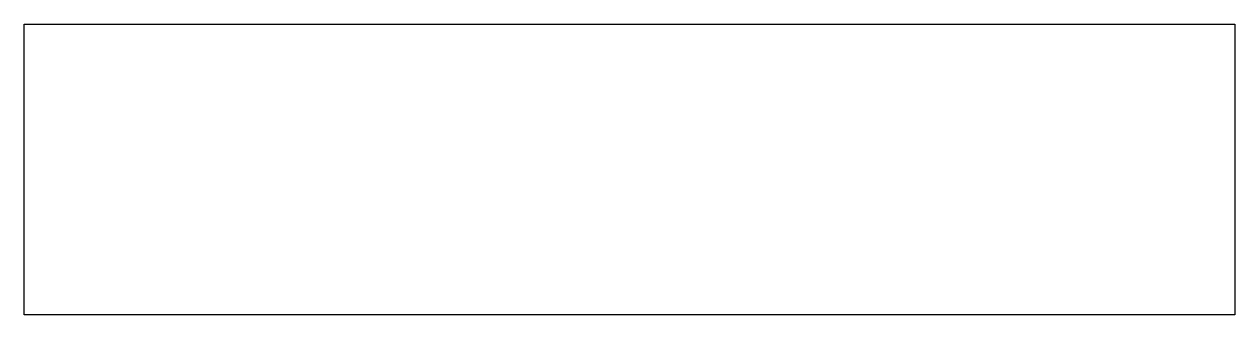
# Model space of a CAD drawing. Extents: x 130.3 to 180.3, y 213.9 to 225.9.
import ezdxf

# ---------------------------------------------------------------- set-up
doc = ezdxf.new("R2010")
doc.units = 0
doc.header["$LTSCALE"] = 15
doc.layers.get('0').update_dxf_attribs({"linetype": 'CONTINUOUS'})

msp = doc.modelspace()

# ---------------------------------------------------------------- linework, layer by layer
at = {"color": 0, "linetype": 'BYBLOCK'}
msp.add_lwpolyline([(180.261, 225.944), (180.261, 213.944), (130.261, 213.944), (130.261, 225.944)], close=True, dxfattribs=at)

doc.saveas('drawing.dxf')
